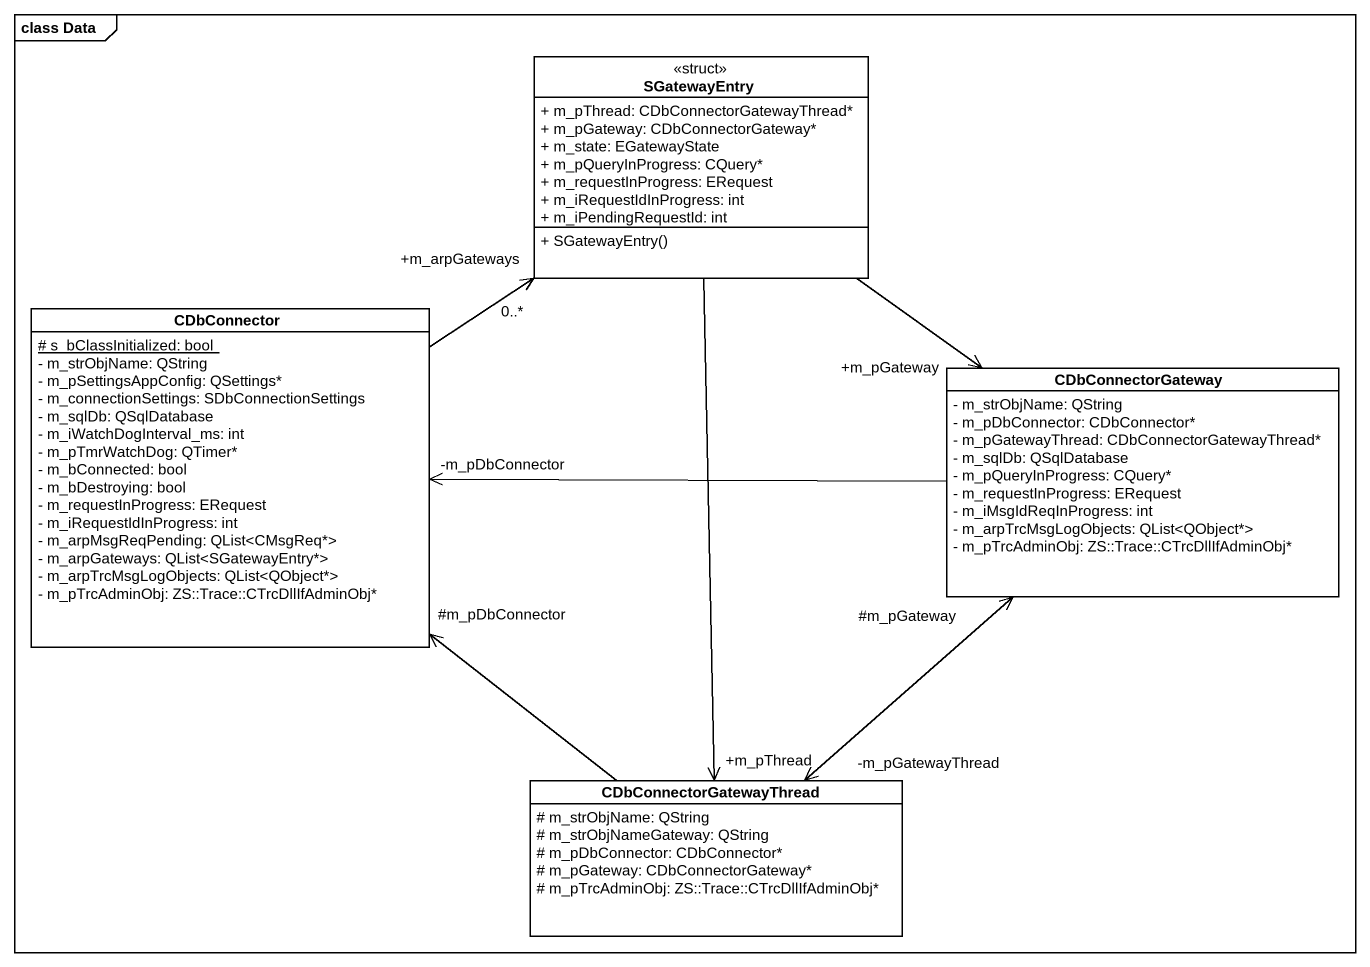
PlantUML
@startuml
mainframe class Data
hide circle
hide empty members
skinparam classAttributeIconSize 0
class SGatewayEntry <<struct>> {
  + m_pThread: CDbConnectorGatewayThread*
  + m_pGateway: CDbConnectorGateway*
  + m_state: EGatewayState
  + m_pQueryInProgress: CQuery*
  + m_requestInProgress: ERequest
  + m_iRequestIdInProgress: int
  + m_iPendingRequestId: int
  + SGatewayEntry()
}
class CDbConnector {
  {static} # s_bClassInitialized: bool
  - m_strObjName: QString
  - m_pSettingsAppConfig: QSettings*
  - m_connectionSettings: SDbConnectionSettings
  - m_sqlDb: QSqlDatabase
  - m_iWatchDogInterval_ms: int
  - m_pTmrWatchDog: QTimer*
  - m_bConnected: bool
  - m_bDestroying: bool
  - m_requestInProgress: ERequest
  - m_iRequestIdInProgress: int
  - m_arpMsgReqPending: QList<CMsgReq*>
  - m_arpGateways: QList<SGatewayEntry*>
  - m_arpTrcMsgLogObjects: QList<QObject*>
  - m_pTrcAdminObj: ZS::Trace::CTrcDllIfAdminObj*
}
class CDbConnectorGateway {
  - m_strObjName: QString
  - m_pDbConnector: CDbConnector*
  - m_pGatewayThread: CDbConnectorGatewayThread*
  - m_sqlDb: QSqlDatabase
  - m_pQueryInProgress: CQuery*
  - m_requestInProgress: ERequest
  - m_iMsgIdReqInProgress: int
  - m_arpTrcMsgLogObjects: QList<QObject*>
  - m_pTrcAdminObj: ZS::Trace::CTrcDllIfAdminObj*
}
class CDbConnectorGatewayThread {
  # m_strObjName: QString
  # m_strObjNameGateway: QString
  # m_pDbConnector: CDbConnector*
  # m_pGateway: CDbConnectorGateway*
  # m_pTrcAdminObj: ZS::Trace::CTrcDllIfAdminObj*
}
SGatewayEntry --> "+m_pGateway" CDbConnectorGateway
SGatewayEntry --> "+m_pThread" CDbConnectorGatewayThread
CDbConnector -up-> "+m_arpGateways\n0..*" SGatewayEntry
CDbConnectorGateway -left-> "-m_pDbConnector" CDbConnector
CDbConnectorGateway --> "-m_pGatewayThread" CDbConnectorGatewayThread
CDbConnectorGatewayThread -up-> "#m_pDbConnector" CDbConnector
CDbConnectorGatewayThread -up-> "#m_pGateway" CDbConnectorGateway
@enduml
